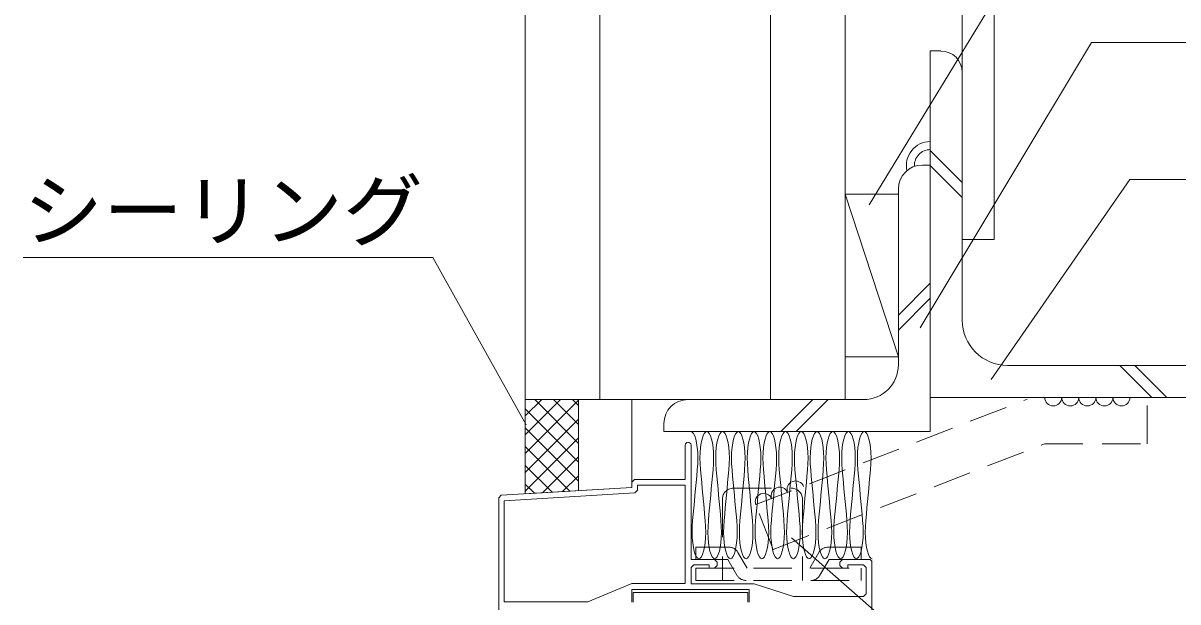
# Model space of a CAD drawing. Units: millimetres at full size, sheet at 1:6; details may follow other scales. Extents: x -1215 to 1203, y -852 to 852.
# Drawn here: x -515.8 to -299.1, y -275.7 to -167.1 of the extents above; entities that cross this region are included whole.
import ezdxf
from ezdxf.enums import TextEntityAlignment as Align

# ---------------------------------------------------------------- set-up
doc = ezdxf.new("R2010")
doc.units = ezdxf.units.MM
doc.header["$LTSCALE"] = 6
doc.linetypes.add('DASHED1', pattern=[1.8, 1.2, -0.6])
for name, color, linetype, lineweight in [('0-1_AL', 5, 'Continuous', 5), ('0-2_SUNPO', 7, 'Continuous', 5), ('0-3_STEEL', 6, 'Continuous', 5), ('0-4_KANAMONO', 6, 'Continuous', 5), ('0-5_FUKUSIZA', 3, 'Continuous', 5), ('0-8_SASH', 134, 'Continuous', 5)]:
    doc.layers.add(name, color=color, linetype=linetype, lineweight=lineweight)
doc.styles.add('ＭＳ ゴシック', font='')
doc.styles.get('ＭＳ ゴシック').set_extended_font_data('MS Gothic')

msp = doc.modelspace()

# ---------------------------------------------------------------- linework, layer by layer
at = {"layer": '0-1_AL'}
for p, q in [((-421.524, -45.367), (-421.524, -237.709)), ((-407.523, -45.367), (-407.523, -237.709)), ((-375.522, -45.367), (-375.522, -237.709)), ((-361.524, -45.367), (-361.524, -237.709)), ((-421.524, -237.709), (-361.524, -237.709))]:
    msp.add_line(p, q, dxfattribs=at)
at = {"layer": '0-2_SUNPO'}
for p, q in [((-356.984, -201.186), (-323.253, -145.702)), ((-347.438, -224.254), (-315.282, -170.738)), ((-315.282, -170.738), (-161.526, -170.738)), ((-334.121, -233.931), (-308.084, -196.404)), ((-308.084, -196.404), (-206.549, -196.404)), ((-438.872, -211.058), (-515.77, -211.058)), ((-421.386, -242.441), (-438.872, -211.058)), ((-371.555, -263.644), (-332.443, -298.062))]:
    msp.add_line(p, q, dxfattribs=at)
at = {"layer": '0-3_STEEL'}
for p, q in [((-345.522, -172.31), (-343.524, -172.31)), ((-345.522, -172.31), (-345.522, -237.311)), ((-339.522, -176.312), (-339.522, -222.812)), ((-345.522, -190.992), (-339.522, -196.992)), ((-347.022, -193.709), (-345.522, -193.709)), ((-345.522, -243.71), (-345.522, -193.709)), ((-345.522, -193.82), (-339.522, -199.82)), ((-351.523, -231.209), (-351.522, -198.209)), ((-345.522, -215.881), (-351.522, -221.881)), ((-345.522, -218.71), (-351.522, -224.71)), ((-331.023, -231.311), (-284.523, -231.311)), ((-309.95, -231.311), (-303.95, -237.311)), ((-307.121, -231.311), (-301.121, -237.311)), ((-358.023, -237.709), (-391.023, -237.71)), ((-367.551, -237.71), (-373.551, -243.71)), ((-364.722, -237.71), (-370.722, -243.71)), ((-345.522, -237.311), (-280.524, -237.311)), ((-395.523, -242.21), (-395.523, -243.71)), ((-395.523, -243.71), (-345.522, -243.71))]:
    msp.add_line(p, q, dxfattribs=at)
for centre, radius, start, end in [((-343.524, -176.312), 4, 0, 90), ((-347.022, -198.209), 4.5, 90, 180), ((-331.023, -222.812), 8.5, 180, 270), ((-358.023, -231.209), 6.5, 270, 0), ((-391.023, -242.21), 4.5, 90, 180)]:
    msp.add_arc(centre, radius, start, end, dxfattribs=at)
at = {"layer": '0-4_KANAMONO'}
for p, q in [((-333.522, -207.709), (-333.522, -159.946)), ((-339.522, -207.709), (-339.522, -163.411)), ((-339.522, -207.709), (-333.522, -207.709))]:
    msp.add_line(p, q, dxfattribs=at)
at = {"layer": '0-5_FUKUSIZA'}
for p, q in [((-361.521, -199.189), (-351.522, -199.189)), ((-351.522, -199.189), (-351.523, -229.709)), ((-361.521, -229.709), (-351.523, -229.709)), ((-421.524, -237.709), (-401.524, -237.709)), ((-421.524, -244.32), (-414.914, -237.709)), ((-421.524, -240.784), (-418.45, -237.709)), ((-421.524, -237.709), (-421.524, -255.409)), ((-421.524, -247.855), (-411.524, -237.855)), ((-411.524, -245.932), (-419.747, -237.709)), ((-411.524, -242.397), (-416.212, -237.709)), ((-411.524, -238.861), (-412.676, -237.709)), ((-411.524, -237.709), (-411.524, -254.809)), ((-401.524, -254.209), (-401.524, -237.709)), ((-411.524, -249.468), (-421.524, -239.468)), ((-421.524, -251.391), (-411.524, -241.391)), ((-411.524, -253.003), (-421.524, -243.003)), ((-387.708, -243.807), (-387.47, -243.71)), ((-384.754, -243.807), (-384.516, -243.71)), ((-381.8, -243.807), (-381.561, -243.71)), ((-421.524, -254.926), (-411.524, -244.926)), ((-413.156, -254.907), (-421.524, -246.539)), ((-418.277, -255.214), (-411.524, -248.462)), ((-416.492, -255.107), (-421.524, -250.074)), ((-414.516, -254.989), (-411.524, -251.997)), ((-419.827, -255.307), (-421.524, -253.61)), ((-401.524, -254.209), (-421.524, -255.409)), ((-389.686, -255.657), (-389.788, -256.835)), ((-386.732, -255.657), (-386.834, -256.835)), ((-383.777, -255.657), (-383.88, -256.835)), ((-380.823, -255.657), (-380.925, -256.835)), ((-377.869, -255.657), (-377.971, -256.835)), ((-374.914, -255.657), (-375.017, -256.835)), ((-371.96, -255.657), (-372.062, -256.835)), ((-365.782, -267.228), (-365.551, -267.508)), ((-365.551, -267.508), (-365.313, -267.605))]:
    msp.add_line(p, q, dxfattribs=at)
for points in [[(-361.521, -229.189), (-361.521, -199.189), (-351.523, -229.709)], [(-390.424, -243.71), (-390.186, -243.807), (-389.956, -244.087), (-389.74, -244.533), (-389.546, -245.129), (-389.383, -245.858), (-389.257, -246.704), (-389.176, -247.648), (-389.147, -248.677), (-389.174, -249.771), (-389.247, -250.915), (-389.349, -252.092), (-389.466, -253.286), (-389.584, -254.48), (-389.686, -255.657)], [(-388.209, -255.657), (-388.311, -254.48), (-388.428, -253.286), (-388.546, -252.092), (-388.648, -250.915), (-388.72, -249.771), (-388.748, -248.677), (-388.719, -247.648), (-388.638, -246.704), (-388.512, -245.858), (-388.348, -245.129), (-388.155, -244.533), (-387.939, -244.087), (-387.708, -243.807)], [(-387.47, -243.71), (-387.232, -243.807), (-387.001, -244.087), (-386.785, -244.533), (-386.592, -245.129), (-386.429, -245.858), (-386.302, -246.704), (-386.221, -247.648), (-386.193, -248.677), (-386.22, -249.771), (-386.292, -250.915), (-386.395, -252.092), (-386.512, -253.286), (-386.629, -254.48), (-386.732, -255.657)], [(-385.255, -255.657), (-385.357, -254.48), (-385.474, -253.286), (-385.591, -252.092), (-385.694, -250.915), (-385.766, -249.771), (-385.793, -248.677), (-385.765, -247.648), (-385.684, -246.704), (-385.558, -245.858), (-385.394, -245.129), (-385.201, -244.533), (-384.985, -244.087), (-384.754, -243.807)], [(-384.516, -243.71), (-384.277, -243.807), (-384.047, -244.087), (-383.831, -244.533), (-383.637, -245.129), (-383.474, -245.858), (-383.348, -246.704), (-383.267, -247.648), (-383.238, -248.677), (-383.266, -249.771), (-383.338, -250.915), (-383.44, -252.092), (-383.558, -253.286), (-383.675, -254.48), (-383.777, -255.657)], [(-382.3, -255.657), (-382.402, -254.48), (-382.52, -253.286), (-382.637, -252.092), (-382.739, -250.915), (-382.812, -249.771), (-382.839, -248.677), (-382.81, -247.648), (-382.729, -246.704), (-382.603, -245.858), (-382.44, -245.129), (-382.247, -244.533), (-382.031, -244.087), (-381.8, -243.807)], [(-381.561, -243.71), (-381.323, -243.807), (-381.093, -244.087), (-380.877, -244.533), (-380.683, -245.129), (-380.52, -245.858), (-380.394, -246.704), (-380.313, -247.648), (-380.284, -248.677), (-380.311, -249.771), (-380.384, -250.915), (-380.486, -252.092), (-380.603, -253.286), (-380.721, -254.48), (-380.823, -255.657)], [(-379.346, -255.657), (-379.448, -254.48), (-379.565, -253.286), (-379.683, -252.092), (-379.785, -250.915), (-379.857, -249.771), (-379.885, -248.677), (-379.856, -247.648), (-379.775, -246.704), (-379.649, -245.858), (-379.485, -245.129), (-379.292, -244.533), (-379.076, -244.087), (-378.845, -243.807), (-378.607, -243.71), (-378.369, -243.807), (-378.138, -244.087), (-377.922, -244.533), (-377.729, -245.129), (-377.566, -245.858), (-377.439, -246.704), (-377.358, -247.648), (-377.33, -248.677), (-377.357, -249.771), (-377.43, -250.915), (-377.532, -252.092), (-377.649, -253.286), (-377.766, -254.48), (-377.869, -255.657)], [(-376.391, -255.657), (-376.494, -254.48), (-376.611, -253.286), (-376.728, -252.092), (-376.831, -250.915), (-376.903, -249.771), (-376.93, -248.677), (-376.902, -247.648), (-376.821, -246.704), (-376.695, -245.858), (-376.531, -245.129), (-376.338, -244.533), (-376.122, -244.087), (-375.891, -243.807), (-375.653, -243.71), (-375.415, -243.807), (-375.184, -244.087), (-374.968, -244.533), (-374.774, -245.129), (-374.611, -245.858), (-374.485, -246.704), (-374.404, -247.648), (-374.375, -248.677), (-374.403, -249.771), (-374.475, -250.915), (-374.577, -252.092), (-374.695, -253.286), (-374.812, -254.48), (-374.914, -255.657)], [(-373.437, -255.657), (-373.539, -254.48), (-373.657, -253.286), (-373.774, -252.092), (-373.876, -250.915), (-373.948, -249.771), (-373.976, -248.677), (-373.947, -247.648), (-373.866, -246.704), (-373.74, -245.858), (-373.577, -245.129), (-373.383, -244.533), (-373.168, -244.087), (-372.937, -243.807), (-372.698, -243.71), (-372.46, -243.807), (-372.23, -244.087), (-372.014, -244.533), (-371.82, -245.129), (-371.657, -245.858), (-371.531, -246.704), (-371.45, -247.648), (-371.421, -248.677), (-371.448, -249.771), (-371.521, -250.915), (-371.623, -252.092), (-371.74, -253.286), (-371.858, -254.48), (-371.96, -255.657)], [(-370.483, -255.657), (-370.585, -254.48), (-370.702, -253.286), (-370.82, -252.092), (-370.922, -250.915), (-370.994, -249.771), (-371.022, -248.677), (-370.993, -247.648), (-370.912, -246.704), (-370.786, -245.858), (-370.622, -245.129), (-370.429, -244.533), (-370.213, -244.087), (-369.982, -243.807), (-369.744, -243.71), (-369.506, -243.807), (-369.275, -244.087), (-369.059, -244.533), (-368.866, -245.129), (-368.703, -245.858), (-368.576, -246.704), (-368.495, -247.648), (-368.467, -248.677), (-368.494, -249.771), (-368.567, -250.915), (-368.669, -252.092), (-368.786, -253.286), (-368.903, -254.48), (-369.006, -255.657)], [(-367.528, -255.657), (-367.631, -254.48), (-367.748, -253.286), (-367.865, -252.092), (-367.968, -250.915), (-368.04, -249.771), (-368.067, -248.677), (-368.039, -247.648), (-367.958, -246.704), (-367.832, -245.858), (-367.668, -245.129), (-367.475, -244.533), (-367.259, -244.087), (-367.028, -243.807), (-366.79, -243.71), (-366.552, -243.807), (-366.321, -244.087), (-366.105, -244.533), (-365.911, -245.129), (-365.748, -245.858), (-365.622, -246.704), (-365.541, -247.648), (-365.512, -248.677), (-365.54, -249.771), (-365.612, -250.915), (-365.714, -252.092), (-365.832, -253.286), (-365.949, -254.48), (-366.051, -255.657)], [(-364.574, -255.657), (-364.676, -254.48), (-364.794, -253.286), (-364.911, -252.092), (-365.013, -250.915), (-365.085, -249.771), (-365.113, -248.677), (-365.084, -247.648), (-365.003, -246.704), (-364.877, -245.858), (-364.714, -245.129), (-364.52, -244.533), (-364.305, -244.087), (-364.074, -243.807), (-363.835, -243.71), (-363.597, -243.807), (-363.367, -244.087), (-363.151, -244.533), (-362.957, -245.129), (-362.794, -245.858), (-362.668, -246.704), (-362.587, -247.648), (-362.558, -248.677), (-362.585, -249.771), (-362.658, -250.915), (-362.76, -252.092), (-362.877, -253.286), (-362.995, -254.48), (-363.097, -255.657)], [(-361.62, -255.657), (-361.722, -254.48), (-361.839, -253.286), (-361.957, -252.092), (-362.059, -250.915), (-362.131, -249.771), (-362.159, -248.677), (-362.13, -247.648), (-362.049, -246.704), (-361.923, -245.858), (-361.759, -245.129), (-361.566, -244.533), (-361.35, -244.087), (-361.119, -243.807), (-360.881, -243.71), (-360.643, -243.807), (-360.412, -244.087), (-360.196, -244.533), (-360.003, -245.129), (-359.84, -245.858), (-359.713, -246.704), (-359.632, -247.648), (-359.603, -248.677), (-359.631, -249.771), (-359.703, -250.915), (-359.806, -252.092), (-359.923, -253.286), (-360.04, -254.48), (-360.143, -255.657)], [(-358.665, -255.657), (-358.768, -254.48), (-358.885, -253.286), (-359.002, -252.092), (-359.105, -250.915), (-359.177, -249.771), (-359.204, -248.677), (-359.176, -247.648), (-359.095, -246.704), (-358.969, -245.858), (-358.805, -245.129), (-358.612, -244.533), (-358.396, -244.087), (-358.165, -243.807), (-357.927, -243.71), (-357.688, -243.807), (-357.458, -244.087), (-357.242, -244.533), (-357.048, -245.129), (-356.885, -245.858), (-356.759, -246.704), (-356.678, -247.648), (-356.649, -248.677), (-356.677, -249.771), (-356.749, -250.915), (-356.851, -252.092), (-356.969, -253.286), (-357.086, -254.48), (-357.188, -255.657)], [(-387.697, -261.544), (-387.77, -260.4), (-387.872, -259.222), (-387.989, -258.029), (-388.107, -256.835), (-388.209, -255.657)], [(-384.743, -261.544), (-384.815, -260.4), (-384.918, -259.222), (-385.035, -258.029), (-385.152, -256.835), (-385.255, -255.657)], [(-381.789, -261.544), (-381.861, -260.4), (-381.963, -259.222), (-382.08, -258.029), (-382.198, -256.835), (-382.3, -255.657)], [(-378.834, -261.544), (-378.907, -260.4), (-379.009, -259.222), (-379.126, -258.029), (-379.244, -256.835), (-379.346, -255.657)], [(-375.88, -261.544), (-375.952, -260.4), (-376.054, -259.222), (-376.172, -258.029), (-376.289, -256.835), (-376.391, -255.657)], [(-372.926, -261.544), (-372.998, -260.4), (-373.1, -259.222), (-373.217, -258.029), (-373.335, -256.835), (-373.437, -255.657)], [(-369.971, -261.544), (-370.044, -260.4), (-370.146, -259.222), (-370.263, -258.029), (-370.381, -256.835), (-370.483, -255.657)], [(-369.006, -255.657), (-369.108, -256.835), (-369.225, -258.029), (-369.343, -259.222), (-369.445, -260.4), (-369.517, -261.544), (-369.544, -262.638), (-369.516, -263.666), (-369.435, -264.611), (-369.309, -265.457), (-369.145, -266.185), (-368.952, -266.781), (-368.736, -267.228), (-368.505, -267.508), (-368.267, -267.605)], [(-367.017, -261.544), (-367.089, -260.4), (-367.192, -259.222), (-367.309, -258.029), (-367.426, -256.835), (-367.528, -255.657)], [(-366.051, -255.657), (-366.154, -256.835), (-366.271, -258.029), (-366.388, -259.222), (-366.491, -260.4), (-366.563, -261.544), (-366.59, -262.638), (-366.561, -263.666), (-366.481, -264.611), (-366.354, -265.457), (-366.191, -266.185), (-365.998, -266.781), (-365.782, -267.228)], [(-364.062, -261.544), (-364.135, -260.4), (-364.237, -259.222), (-364.354, -258.029), (-364.472, -256.835), (-364.574, -255.657)], [(-363.097, -255.657), (-363.199, -256.835), (-363.316, -258.029), (-363.434, -259.222), (-363.536, -260.4), (-363.608, -261.544), (-363.636, -262.638), (-363.607, -263.666), (-363.526, -264.611), (-363.4, -265.457), (-363.237, -266.185), (-363.043, -266.781), (-362.827, -267.228)], [(-361.108, -261.544), (-361.181, -260.4), (-361.283, -259.222), (-361.4, -258.029), (-361.518, -256.835), (-361.62, -255.657)], [(-360.143, -255.657), (-360.245, -256.835), (-360.362, -258.029), (-360.48, -259.222), (-360.582, -260.4), (-360.654, -261.544), (-360.681, -262.638), (-360.653, -263.666), (-360.572, -264.611), (-360.446, -265.457), (-360.282, -266.185), (-360.089, -266.781), (-359.873, -267.228)], [(-358.154, -261.544), (-358.226, -260.4), (-358.329, -259.222), (-358.446, -258.029), (-358.563, -256.835), (-358.665, -255.657)], [(-357.188, -255.657), (-357.29, -256.835), (-357.408, -258.029), (-357.525, -259.222), (-357.627, -260.4), (-357.7, -261.544), (-357.727, -262.638), (-357.698, -263.666), (-357.618, -264.611), (-357.491, -265.457), (-357.328, -266.185), (-357.135, -266.781), (-356.919, -267.228)], [(-389.788, -256.835), (-389.905, -258.029), (-390.023, -259.222), (-390.125, -260.4), (-390.197, -261.544), (-390.225, -262.638), (-390.196, -263.666), (-390.115, -264.611), (-389.989, -265.457), (-389.826, -266.185), (-389.632, -266.781), (-389.416, -267.228), (-389.186, -267.508), (-388.947, -267.605), (-388.709, -267.508), (-388.478, -267.228), (-388.263, -266.781), (-388.069, -266.185), (-387.906, -265.457), (-387.78, -264.611), (-387.698, -263.666)], [(-386.834, -256.835), (-386.951, -258.029), (-387.069, -259.222), (-387.171, -260.4), (-387.243, -261.544), (-387.271, -262.638), (-387.242, -263.666), (-387.161, -264.611), (-387.035, -265.457), (-386.871, -266.185), (-386.678, -266.781), (-386.462, -267.228), (-386.231, -267.508), (-385.993, -267.605), (-385.755, -267.508), (-385.524, -267.228), (-385.308, -266.781), (-385.115, -266.185), (-384.951, -265.457), (-384.825, -264.611), (-384.744, -263.666)], [(-383.88, -256.835), (-383.997, -258.029), (-384.114, -259.222), (-384.216, -260.4), (-384.289, -261.544), (-384.316, -262.638), (-384.287, -263.666), (-384.207, -264.611), (-384.08, -265.457), (-383.917, -266.185), (-383.724, -266.781), (-383.508, -267.228), (-383.277, -267.508), (-383.039, -267.605), (-382.8, -267.508), (-382.57, -267.228), (-382.354, -266.781), (-382.16, -266.185), (-381.997, -265.457), (-381.871, -264.611), (-381.79, -263.666)], [(-380.925, -256.835), (-381.042, -258.029), (-381.16, -259.222), (-381.262, -260.4), (-381.334, -261.544), (-381.362, -262.638), (-381.333, -263.666), (-381.252, -264.611), (-381.126, -265.457), (-380.963, -266.185), (-380.769, -266.781), (-380.553, -267.228), (-380.322, -267.508), (-380.084, -267.605), (-379.846, -267.508), (-379.615, -267.228), (-379.399, -266.781), (-379.206, -266.185), (-379.043, -265.457), (-378.917, -264.611), (-378.835, -263.666)], [(-377.971, -256.835), (-378.088, -258.029), (-378.206, -259.222), (-378.308, -260.4), (-378.38, -261.544), (-378.407, -262.638), (-378.379, -263.666), (-378.298, -264.611), (-378.172, -265.457), (-378.008, -266.185), (-377.815, -266.781), (-377.599, -267.228), (-377.368, -267.508), (-377.13, -267.605), (-376.892, -267.508), (-376.661, -267.228), (-376.445, -266.781), (-376.252, -266.185), (-376.088, -265.457), (-375.962, -264.611), (-375.881, -263.666)], [(-375.017, -256.835), (-375.134, -258.029), (-375.251, -259.222), (-375.353, -260.4), (-375.426, -261.544), (-375.453, -262.638), (-375.424, -263.666), (-375.344, -264.611), (-375.217, -265.457), (-375.054, -266.185), (-374.861, -266.781), (-374.645, -267.228), (-374.414, -267.508), (-374.176, -267.605), (-373.937, -267.508), (-373.707, -267.228), (-373.491, -266.781), (-373.297, -266.185), (-373.134, -265.457), (-373.008, -264.611), (-372.927, -263.666)], [(-372.062, -256.835), (-372.179, -258.029), (-372.297, -259.222), (-372.399, -260.4), (-372.471, -261.544), (-372.499, -262.638), (-372.47, -263.666), (-372.389, -264.611), (-372.263, -265.457), (-372.1, -266.185), (-371.906, -266.781), (-371.69, -267.228), (-371.459, -267.508), (-371.221, -267.605), (-370.983, -267.508), (-370.752, -267.228), (-370.536, -266.781), (-370.343, -266.185), (-370.18, -265.457), (-370.054, -264.611), (-369.972, -263.666)], [(-387.698, -263.666), (-387.67, -262.638), (-387.697, -261.544)], [(-384.744, -263.666), (-384.715, -262.638), (-384.743, -261.544)], [(-381.79, -263.666), (-381.761, -262.638), (-381.789, -261.544)], [(-378.835, -263.666), (-378.807, -262.638), (-378.834, -261.544)], [(-375.881, -263.666), (-375.852, -262.638), (-375.88, -261.544)], [(-372.927, -263.666), (-372.898, -262.638), (-372.926, -261.544)], [(-369.972, -263.666), (-369.944, -262.638), (-369.971, -261.544)], [(-367.018, -263.666), (-366.989, -262.638), (-367.017, -261.544)], [(-364.064, -263.666), (-364.035, -262.638), (-364.062, -261.544)], [(-361.109, -263.666), (-361.081, -262.638), (-361.108, -261.544)], [(-358.155, -263.666), (-358.126, -262.638), (-358.154, -261.544)], [(-368.267, -267.605), (-368.029, -267.508), (-367.798, -267.228), (-367.582, -266.781), (-367.389, -266.185), (-367.225, -265.457), (-367.099, -264.611), (-367.018, -263.666)], [(-365.313, -267.605), (-365.074, -267.508), (-364.844, -267.228), (-364.628, -266.781), (-364.434, -266.185), (-364.271, -265.457), (-364.145, -264.611), (-364.064, -263.666)], [(-362.358, -267.605), (-362.12, -267.508), (-361.889, -267.228), (-361.673, -266.781), (-361.48, -266.185), (-361.317, -265.457), (-361.191, -264.611), (-361.109, -263.666)], [(-359.404, -267.605), (-359.166, -267.508), (-358.935, -267.228), (-358.719, -266.781), (-358.526, -266.185), (-358.362, -265.457), (-358.236, -264.611), (-358.155, -263.666)], [(-362.827, -267.228), (-362.597, -267.508), (-362.358, -267.605)], [(-359.873, -267.228), (-359.642, -267.508), (-359.404, -267.605)], [(-356.919, -267.228), (-356.688, -267.508), (-356.45, -267.605)]]:
    msp.add_lwpolyline(points, dxfattribs=at)
for radius, end in [(4.5, 192.15399), (3, 182.77499)]:
    msp.add_arc((-345.522, -193.82), radius, 90, end, dxfattribs=at)
at = {"layer": '0-8_SASH', "linetype": 'DASHED1'}
for p, q in [((-378.289, -257.431), (-327.36, -237.641)), ((-304.858, -246.03), (-304.858, -237.311)), ((-375.03, -265.82), (-324.1, -246.03)), ((-324.1, -246.03), (-304.858, -246.03)), ((-382.524, -254.359), (-371.524, -254.359)), ((-384.524, -256.359), (-384.524, -271.659)), ((-375.03, -265.82), (-378.289, -257.431)), ((-369.524, -256.359), (-369.524, -271.659)), ((-389.524, -265.409), (-383.351, -265.409)), ((-389.524, -265.409), (-389.524, -267.709)), ((-381.619, -266.409), (-379.916, -269.359)), ((-368.133, -269.359), (-366.43, -266.409)), ((-364.698, -265.409), (-358.524, -265.409)), ((-358.524, -265.409), (-358.524, -267.709)), ((-389.524, -267.709), (-383.524, -267.709)), ((-383.524, -267.709), (-381.821, -270.659)), ((-366.228, -270.659), (-364.524, -267.709)), ((-364.524, -267.709), (-358.524, -267.709)), ((-389.524, -269.359), (-389.524, -271.659)), ((-389.524, -269.359), (-358.524, -269.359)), ((-358.524, -269.359), (-358.524, -271.659)), ((-389.524, -271.659), (-358.524, -271.659))]:
    msp.add_line(p, q, dxfattribs=at)
at = {"layer": '0-8_SASH'}
for p, q in [((-391.524, -246.259), (-391.524, -248.509)), ((-390.424, -246.259), (-390.424, -267.709)), ((-391.524, -248.909), (-391.524, -248.509)), ((-391.524, -248.909), (-391.524, -252.709)), ((-401.024, -252.709), (-401.524, -253.209)), ((-401.524, -253.209), (-401.524, -254.209)), ((-401.024, -252.709), (-391.524, -252.709)), ((-426.054, -255.681), (-426.524, -256.18)), ((-401.524, -254.209), (-426.054, -255.681)), ((-400.944, -255.226), (-425.474, -256.698)), ((-400.944, -255.226), (-400.474, -254.727)), ((-400.474, -253.759), (-391.524, -253.759)), ((-400.474, -253.759), (-400.474, -254.727)), ((-391.524, -253.759), (-391.524, -272.259)), ((-426.524, -256.18), (-426.524, -297.409)), ((-425.474, -256.698), (-425.474, -275.659)), ((-390.424, -267.709), (-386.024, -267.709)), ((-385.524, -268.209), (-386.024, -267.709)), ((-385.524, -268.209), (-385.524, -268.859)), ((-362.024, -267.709), (-362.524, -268.209)), ((-362.524, -268.209), (-362.524, -268.859)), ((-362.024, -267.709), (-356.824, -267.709)), ((-356.524, -268.009), (-356.824, -267.709)), ((-356.524, -268.009), (-356.524, -281.509)), ((-389.924, -268.759), (-390.424, -269.259)), ((-390.424, -269.259), (-390.424, -272.309)), ((-386.024, -269.359), (-385.524, -268.859)), ((-362.524, -268.859), (-362.024, -269.359)), ((-362.024, -269.359), (-361.024, -269.359)), ((-361.024, -268.759), (-361.024, -269.359)), ((-361.024, -268.759), (-358.074, -268.759)), ((-357.574, -269.259), (-358.074, -268.759)), ((-357.574, -269.259), (-357.574, -274.159)), ((-401.524, -272.259), (-409.769, -275.659)), ((-391.524, -272.259), (-401.524, -272.259)), ((-378.568, -272.309), (-390.424, -272.309)), ((-378.568, -272.309), (-371.175, -274.659)), ((-401.524, -273.359), (-401.524, -275.709)), ((-379.524, -273.359), (-401.524, -273.359)), ((-401.274, -275.709), (-401.274, -273.909)), ((-379.774, -273.909), (-401.274, -273.909)), ((-379.774, -273.909), (-379.774, -275.709)), ((-379.524, -273.359), (-379.524, -275.709)), ((-371.175, -274.659), (-358.074, -274.659)), ((-358.074, -274.659), (-357.574, -274.159)), ((-425.474, -275.659), (-409.769, -275.659))]:
    msp.add_line(p, q, dxfattribs=at)
msp.add_lwpolyline([(-389.924, -268.759), (-387.024, -268.759), (-387.024, -269.359), (-386.024, -269.359)], dxfattribs=at)
for centre, radius, start, end in [((-322.458, -237.311), 1.6, 180, 0), ((-319.258, -237.311), 1.6, 180, 0), ((-316.058, -237.311), 1.6, 180, 0), ((-312.858, -237.311), 1.6, 180, 0), ((-309.658, -237.311), 1.6, 180, 0), ((-390.974, -246.259), 0.55, 0, 180), ((-370.81, -254.592), 1.6, 21.34399, 201.127), ((-376.776, -256.91), 1.6, 21.34399, 201.127), ((-373.793, -255.751), 1.6, 21.34399, 201.127)]:
    msp.add_arc(centre, radius, start, end, dxfattribs=at)
at = {"layer": '0-8_SASH', "linetype": 'DASHED1'}
for centre, start, end in [((-382.524, -256.359), 90, 180), ((-371.524, -256.359), 0, 90), ((-383.351, -267.409), 29.99998, 89.99998), ((-364.698, -267.409), 90, 150), ((-380.089, -269.659), 210, 270), ((-367.96, -269.659), 270, 330)]:
    msp.add_arc(centre, 2, start, end, dxfattribs=at)

# ---------------------------------------------------------------- texts
at = {"layer": '0-2_SUNPO', "style": 'ＭＳ ゴシック'}
msp.add_text('シーリング', height=11, dxfattribs=at).set_placement((-515.77, -211.058), align=Align.BOTTOM_LEFT)

doc.saveas('drawing.dxf')
